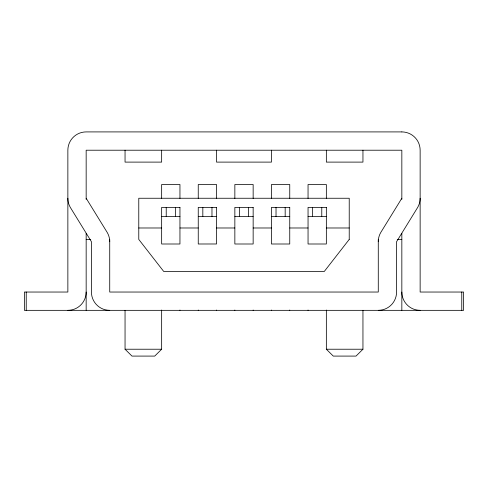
<?xml version="1.0" encoding="UTF-8"?>
<svg xmlns="http://www.w3.org/2000/svg" width="488" height="488" viewBox="0 0 488 488"><rect width="100%" height="100%" fill="white"/><g stroke="black" fill="none" stroke-linecap="round" stroke-linejoin="round"><path stroke-width="0.73" d="M401.837 198.25L380.725 232.562A18.3 18.3 0 0 0 378.273 241.713M161.65 310.026L161.65 349.225L154.726 356.087L131.974 356.087L125.05 349.225L125.05 310.337M362.95 310.337L362.95 349.225L356.026 356.087L333.274 356.087L326.35 349.225L326.35 310.026M161.65 216.55L179.95 216.55M198.25 216.55L216.55 216.55M234.85 216.55L253.15 216.55M271.45 216.55L289.75 216.55M308.05 216.55L326.35 216.55M138.775 227.987L161.65 227.987M179.95 227.987L198.25 227.987M216.55 227.987L234.85 227.987M253.15 227.987L271.45 227.987M289.75 227.987L308.05 227.987M326.35 227.987L349.225 227.987M86.162 239.425L90.725 239.425M397.275 239.425L401.837 239.425M125.05 349.225L161.65 349.225M326.35 349.225L362.95 349.225M86.162 198.25L107.275 232.562A18.3 18.3 0 0 1 109.727 241.713M461.764 292.037L461.764 310.337M401.837 199.354L401.837 150.213L86.162 150.213L86.162 199.354M401.837 233.325L401.837 310.337M378.279 239.425L378.279 292.037L109.727 292.037L109.727 239.425M362.95 150.213L362.95 162.107L326.35 162.107L326.35 150.213M326.35 198.476L326.35 184.525L308.05 184.525L308.05 198.476M321.775 207.4L321.775 216.55M312.625 207.4L312.625 216.55M308.05 310.026L308.05 310.337M289.75 198.476L289.75 184.525L271.45 184.525L271.45 198.476M289.75 310.026L289.75 310.337M285.175 207.4L285.175 216.55M276.025 207.4L276.025 216.55M271.45 150.213L271.45 162.107L216.538 162.107L216.538 150.213M271.45 310.026L271.45 310.337M253.15 198.476L253.15 184.525L234.85 184.525L234.85 198.476M253.15 310.026L253.15 310.337M248.575 207.4L248.575 216.55M239.425 207.4L239.425 216.55M234.85 310.026L234.85 310.337M216.55 198.476L216.55 184.525L198.25 184.525L198.25 198.476M216.55 310.026L216.55 310.337M211.975 207.4L211.975 216.55M202.825 207.4L202.825 216.55M198.25 310.026L198.25 310.337M179.95 198.476L179.95 184.525L161.65 184.525L161.65 198.476M179.95 310.026L179.95 310.337M175.375 207.4L175.375 216.55M166.225 207.4L166.225 216.55M161.65 150.213L161.65 162.107L125.05 162.107L125.05 150.213M86.162 233.325L86.162 310.337M26.236 292.037L26.236 310.337M420.137 310.337A18.3 18.3 0 0 1 401.837 292.037M86.162 292.037A18.3 18.3 0 0 1 67.862 310.337M67.862 198.25A18.3 18.3 0 0 0 70.315 207.4L91.427 241.713L91.427 292.037A18.3 18.3 0 0 0 109.727 310.337M378.279 310.337A18.3 18.3 0 0 0 396.579 292.037L396.573 241.713L417.685 207.4A18.3 18.3 0 0 0 420.137 198.25M349.225 239.425L324.294 271.45L163.712 271.45L138.775 239.425L138.775 198.25L349.225 198.25L349.225 239.425M401.837 131.912L86.162 131.912A18.3 18.3 0 0 0 67.862 150.213L67.862 292.037L24.4 292.037L24.4 310.337L463.6 310.337L463.6 292.037L420.137 292.037L420.137 150.213A18.3 18.3 0 0 0 401.837 131.912M179.95 207.4L161.65 207.4L161.65 244L179.95 244L179.95 207.4M216.55 207.4L198.25 207.4L198.25 244L216.55 243.982L216.55 207.4M253.15 207.4L234.85 207.4L234.85 244L253.15 244L253.15 207.4M289.75 207.4L271.45 207.4L271.45 244L289.75 244L289.75 207.4M326.35 207.4L308.05 207.4L308.05 244L326.35 244L326.35 207.4"/></g></svg>
